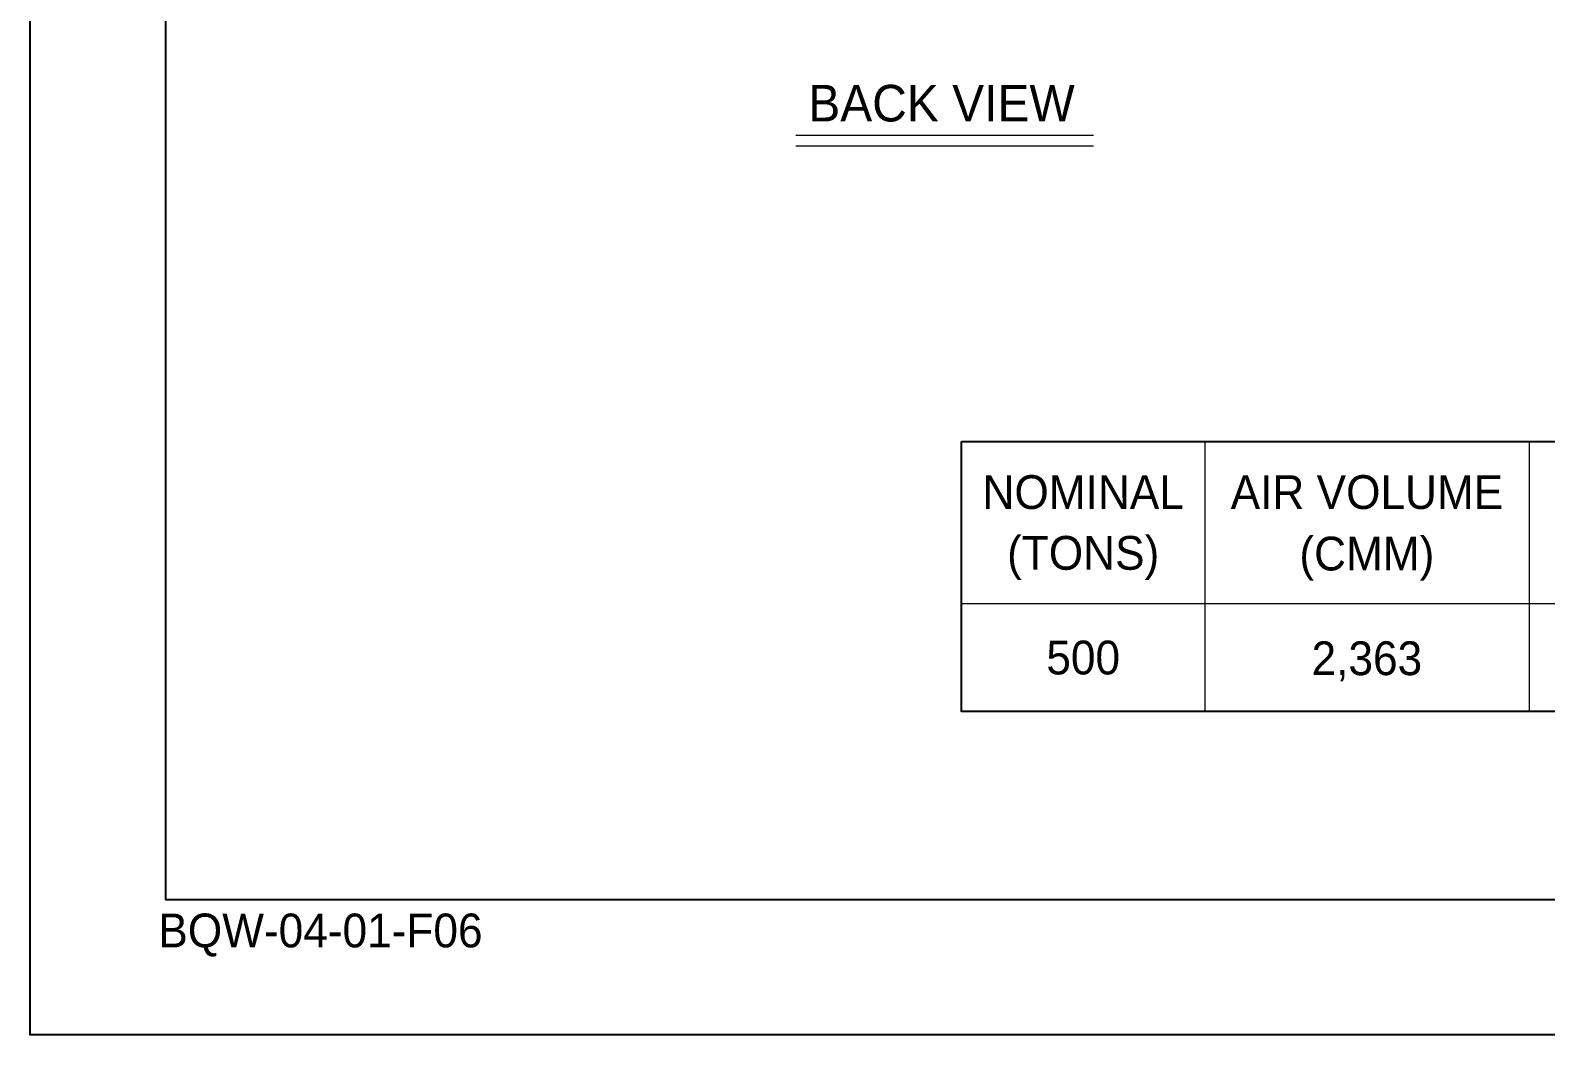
# Model space of a CAD drawing. Header units: millimetres. Extents: x -17070 to 42971, y -291348 to 40590.
# Drawn here: x -17070 to -8804, y -291348 to -285868 of the extents above; entities that cross this region are included whole.
import ezdxf
from ezdxf.enums import TextEntityAlignment as Align

# ---------------------------------------------------------------- set-up
doc = ezdxf.new("R2010")
doc.units = ezdxf.units.MM
for name, color, linetype in [('냉각탑_box', 1, 'Continuous'), ('냉각탑_form', 1, 'Continuous'), ('냉각탑_text', 3, 'Continuous')]:
    doc.layers.add(name, color=color, linetype=linetype)
doc.styles.add('돋움', font='Dotum.ttf')

msp = doc.modelspace()

# ---------------------------------------------------------------- linework, layer by layer
at = {"layer": 'Defpoints'}
msp.add_lwpolyline([(-17070.4, -269451.2), (13895.4, -269451.2), (13895.4, -291348.4), (-17070.4, -291348.4)], close=True, dxfattribs=at)
at = {"layer": '냉각탑_box', "lineweight": 20}
for p, q in [((-12894.7, -286440.2), (-11271.3, -286440.2)), ((-12894.7, -286498.3), (-11271.3, -286498.3)), ((-10663.2, -288111), (-10663.2, -289585.1)), ((-8894.1, -288111), (-8894.1, -289585.1)), ((-11990, -288995.5), (3857.7, -288995.5))]:
    msp.add_line(p, q, dxfattribs=at)
at = {"layer": '냉각탑_box'}
msp.add_lwpolyline([(-11990, -288111), (3857.7, -288111), (3857.7, -289585.1), (-11990, -289585.1)], close=True, dxfattribs=at)
at = {"layer": '냉각탑_form'}
msp.add_lwpolyline([(-16333.1, -270188.4), (-16333.1, -290611.1), (13158.1, -290611.1), (13158.1, -270188.4)], close=True, dxfattribs=at)

# ---------------------------------------------------------------- texts
at = {"layer": '냉각탑_form', "lineweight": 20, "style": '돋움'}
msp.add_text('BQW-04-01-F06', height=184.32, dxfattribs=at).set_placement((-16371.9, -290871.8))
at = {"layer": '냉각탑_text', "lineweight": 20, "style": '돋움'}
for s, height, p in [('BACK VIEW', 199.97, (-12099.7, -286265.2)), ('NOMINAL', 184.27, (-11326.6, -288387.4)), ('AIR VOLUME', 184.27, (-9778.7, -288387.4)), ('(TONS)', 184.27, (-11326.6, -288719.1)), ('(CMM)', 184.27, (-9779.1, -288723)), ('500', 184.27, (-11326.6, -289290.3)), ('2,363', 184.27, (-9779.1, -289294.3))]:
    msp.add_text(s, height=height, dxfattribs=at).set_placement(p, align=Align.MIDDLE_CENTER)

doc.saveas('drawing.dxf')
